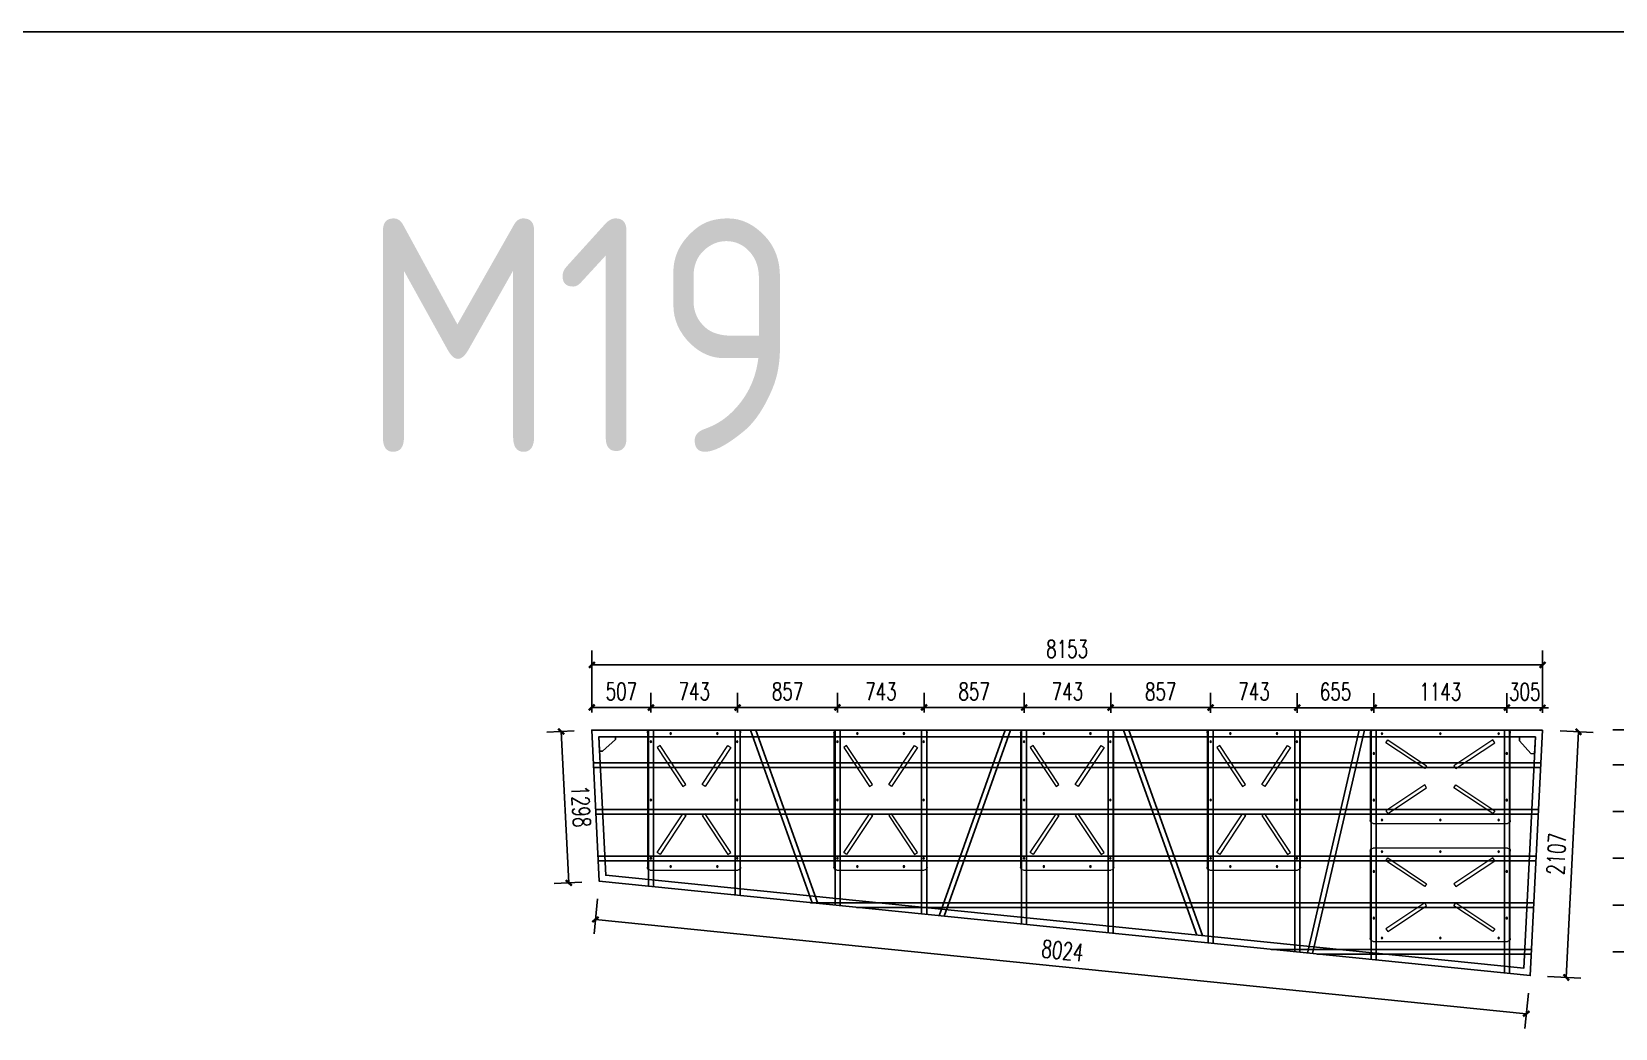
# Model space of a CAD drawing. Extents: x 1254079 to 1500931, y -102737 to 142253.
# Drawn here: x 1330609 to 1344190, y -50839 to -42298 of the extents above; entities that cross this region are included whole.
import ezdxf

# ---------------------------------------------------------------- set-up
doc = ezdxf.new("R2010")
doc.units = 0
doc.header["$LTSCALE"] = 1000
doc.header["$MEASUREMENT"] = 0
for name, color, linetype in [('DIM_MODI', 6, 'Continuous'), ('DOTE', 1, 'Continuous'), ('PUB_DIM', 3, 'Continuous'), ('PUB_TEXT', 7, 'Continuous'), ('W-float bowl浮筒', 253, 'Continuous'), ('W-FLOAT_BOWL浮筒', 253, 'Continuous'), ('W-STEEL_FRAME钢架', 3, 'Continuous'), ('W-STEEL_KEEL钢龙骨', 5, 'Continuous'), ('钢架', 90, 'Continuous')]:
    doc.layers.add(name, color=color, linetype=linetype)
doc.styles.add('_TCH_DIM_T3', font='SIMPLEX', dxfattribs={"width": 0.705882, "bigfont": 'GBCBIG'})
doc.styles.get("Standard").update_dxf_attribs({"font": 'gbenor.shx', "bigfont": 'gbcbig.shx'})
doc.dimstyles.new('_TCH_ARCH&&50', dxfattribs={"dimtxt": 148.75, "dimasz": 50, "dimexe": 125, "dimexo": 150, "dimgap": 63.125, "dimtad": 1, "dimdec": 0, "dimzin": 0, "dimdsep": 46, "dimtxsty": '_TCH_DIM_T3', "dimblk": 'ARCHTICK', "dimcen": 0.09, "dimclrt": 7, "dimazin": 2, "dimtfac": 1, "dimtdec": 0, "dimtix": 1, "dimtmove": 2, "dimatfit": 3, "dimfxl": 0, "dimtolj": 1, "dimtzin": 0, "dimarcsym": 0})

# ---------------------------------------------------------------- blocks, each defined once
blk = doc.blocks.new('_ArchTick')
at = {"color": 0, "linetype": 'ByBlock', "const_width": 0.4}
blk.add_lwpolyline([(-0.5, -0.5), (0.5, 0.5)], dxfattribs=at)
blk = doc.blocks.new('*D647')
at = {"layer": 'Defpoints', "color": 0, "transparency": 16777216}
for p in [(1344019, -49782), (1344599, -49782), (1344019, -50182)]:
    blk.add_point(p, dxfattribs=at)
at = {"layer": 'PUB_DIM', "color": 0, "lineweight": -2, "transparency": 16777216}
for p, q in [((1344169, -49782), (1344724, -49782)), ((1344599, -50182), (1344599, -49782)), ((1344169, -50182), (1344724, -50182))]:
    blk.add_line(p, q, dxfattribs=at)
at = {"layer": 'PUB_DIM', "color": 0, "lineweight": -2, "transparency": 16777216, "xscale": 50, "yscale": 50, "zscale": 50}
for p, rotation in [((1344599, -49782), 89.99925614673371), ((1344599, -50182), 269.9992561467337)]:
    blk.add_blockref('_ArchTick', p, dxfattribs=dict(at, rotation=rotation))
at = {"layer": 'PUB_DIM', "color": 7, "transparency": 16777216, "insert": (1344462, -49982), "char_height": 148.8, "attachment_point": 5, "rotation": 89.9993, "style": '_TCH_DIM_T3'}
blk.add_mtext('\\A1;400', dxfattribs=at)
blk = doc.blocks.new('*D648')
at = {"layer": 'Defpoints', "color": 0, "transparency": 16777216}
for p in [(1344019, -49382), (1344599, -49382), (1344019, -49782)]:
    blk.add_point(p, dxfattribs=at)
at = {"layer": 'PUB_DIM', "color": 0, "lineweight": -2, "transparency": 16777216}
for p, q in [((1344169, -49382), (1344724, -49382)), ((1344599, -49782), (1344599, -49382)), ((1344169, -49782), (1344724, -49782))]:
    blk.add_line(p, q, dxfattribs=at)
at = {"layer": 'PUB_DIM', "color": 0, "lineweight": -2, "transparency": 16777216, "xscale": 50, "yscale": 50, "zscale": 50}
for p, rotation in [((1344599, -49382), 89.99925614673371), ((1344599, -49782), 269.9992561467337)]:
    blk.add_blockref('_ArchTick', p, dxfattribs=dict(at, rotation=rotation))
at = {"layer": 'PUB_DIM', "color": 7, "transparency": 16777216, "insert": (1344462, -49582), "char_height": 148.8, "attachment_point": 5, "rotation": 89.9993, "style": '_TCH_DIM_T3'}
blk.add_mtext('\\A1;400', dxfattribs=at)
blk = doc.blocks.new('*D649')
at = {"layer": 'Defpoints', "color": 0, "transparency": 16777216}
for p in [(1344019, -48982), (1344599, -48982), (1344019, -49382)]:
    blk.add_point(p, dxfattribs=at)
at = {"layer": 'PUB_DIM', "color": 0, "lineweight": -2, "transparency": 16777216}
for p, q in [((1344169, -48982), (1344724, -48982)), ((1344599, -49382), (1344599, -48982)), ((1344169, -49382), (1344724, -49382))]:
    blk.add_line(p, q, dxfattribs=at)
at = {"layer": 'PUB_DIM', "color": 0, "lineweight": -2, "transparency": 16777216, "xscale": 50, "yscale": 50, "zscale": 50}
for p, rotation in [((1344599, -48982), 89.99925614673485), ((1344599, -49382), 269.9992561467349)]:
    blk.add_blockref('_ArchTick', p, dxfattribs=dict(at, rotation=rotation))
at = {"layer": 'PUB_DIM', "color": 7, "transparency": 16777216, "insert": (1344462, -49182), "char_height": 148.8, "attachment_point": 5, "rotation": 89.9993, "style": '_TCH_DIM_T3'}
blk.add_mtext('\\A1;400', dxfattribs=at)
blk = doc.blocks.new('*D650')
at = {"layer": 'Defpoints', "color": 0, "transparency": 16777216}
for p in [(1344019, -48582), (1344599, -48582), (1344019, -48982)]:
    blk.add_point(p, dxfattribs=at)
at = {"layer": 'PUB_DIM', "color": 0, "lineweight": -2, "transparency": 16777216}
for p, q in [((1344169, -48582), (1344724, -48582)), ((1344599, -48982), (1344599, -48582)), ((1344169, -48982), (1344724, -48982))]:
    blk.add_line(p, q, dxfattribs=at)
at = {"layer": 'PUB_DIM', "color": 0, "lineweight": -2, "transparency": 16777216, "xscale": 50, "yscale": 50, "zscale": 50}
for p, rotation in [((1344599, -48582), 89.99925614673093), ((1344599, -48982), 269.9992561467309)]:
    blk.add_blockref('_ArchTick', p, dxfattribs=dict(at, rotation=rotation))
at = {"layer": 'PUB_DIM', "color": 7, "transparency": 16777216, "insert": (1344462, -48782), "char_height": 148.8, "attachment_point": 5, "rotation": 89.9993, "style": '_TCH_DIM_T3'}
blk.add_mtext('\\A1;400', dxfattribs=at)
blk = doc.blocks.new('*D651')
at = {"layer": 'Defpoints', "color": 0, "transparency": 16777216}
for p in [(1344019, -48282), (1344599, -48282), (1344019, -48582)]:
    blk.add_point(p, dxfattribs=at)
at = {"layer": 'PUB_DIM', "color": 0, "lineweight": -2, "transparency": 16777216}
for p, q in [((1344169, -48282), (1344724, -48282)), ((1344599, -48282), (1344599, -48232)), ((1344599, -48582), (1344599, -48282)), ((1344169, -48582), (1344724, -48582)), ((1344599, -48582), (1344599, -48632))]:
    blk.add_line(p, q, dxfattribs=at)
at = {"layer": 'PUB_DIM', "color": 0, "lineweight": -2, "transparency": 16777216, "xscale": 50, "yscale": 50, "zscale": 50}
for p, rotation in [((1344599, -48282), 269.9992561467388), ((1344599, -48582), 89.99925614673876)]:
    blk.add_blockref('_ArchTick', p, dxfattribs=dict(at, rotation=rotation))
at = {"layer": 'PUB_DIM', "color": 7, "transparency": 16777216, "insert": (1344462, -48432), "char_height": 148.8, "attachment_point": 5, "rotation": 89.9993, "style": '_TCH_DIM_T3'}
blk.add_mtext('\\A1;300', dxfattribs=at)
blk = doc.blocks.new('*D652')
at = {"layer": 'Defpoints', "color": 0, "transparency": 16777216}
for p in [(1335920, -48089), (1335413, -48282), (1335920, -48282)]:
    blk.add_point(p, dxfattribs=at)
at = {"layer": 'PUB_DIM', "color": 0, "lineweight": -2, "transparency": 16777216}
for p, q in [((1335413, -48132), (1335413, -47963)), ((1335920, -48132), (1335920, -47964)), ((1335413, -48088), (1335920, -48089))]:
    blk.add_line(p, q, dxfattribs=at)
at = {"layer": 'PUB_DIM', "color": 0, "lineweight": -2, "transparency": 16777216, "xscale": 50, "yscale": 50, "zscale": 50}
for p, rotation in [((1335413, -48088), 179.9772051600231), ((1335920, -48089), 359.9772051600231)]:
    blk.add_blockref('_ArchTick', p, dxfattribs=dict(at, rotation=rotation))
at = {"layer": 'PUB_DIM', "color": 7, "transparency": 16777216, "insert": (1335667, -47951), "char_height": 148.8, "attachment_point": 5, "rotation": 359.9772, "style": '_TCH_DIM_T3'}
blk.add_mtext('\\A1;507', dxfattribs=at)
blk = doc.blocks.new('*D653')
at = {"layer": 'Defpoints', "color": 0, "transparency": 16777216}
for p in [(1336663, -48089), (1335920, -48282), (1336663, -48283)]:
    blk.add_point(p, dxfattribs=at)
at = {"layer": 'PUB_DIM', "color": 0, "lineweight": -2, "transparency": 16777216}
for p, q in [((1335920, -48132), (1335920, -47964)), ((1336663, -48133), (1336663, -47964)), ((1335920, -48089), (1336663, -48089))]:
    blk.add_line(p, q, dxfattribs=at)
at = {"layer": 'PUB_DIM', "color": 0, "lineweight": -2, "transparency": 16777216, "xscale": 50, "yscale": 50, "zscale": 50}
for p, rotation in [((1335920, -48089), 179.9772051600234), ((1336663, -48089), 359.9772051600233)]:
    blk.add_blockref('_ArchTick', p, dxfattribs=dict(at, rotation=rotation))
at = {"layer": 'PUB_DIM', "color": 7, "transparency": 16777216, "insert": (1336292, -47951), "char_height": 148.8, "attachment_point": 5, "rotation": 359.9772, "style": '_TCH_DIM_T3'}
blk.add_mtext('\\A1;743', dxfattribs=at)
blk = doc.blocks.new('*D654')
at = {"layer": 'Defpoints', "color": 0, "transparency": 16777216}
for p in [(1337520, -48089), (1336663, -48283), (1337520, -48283)]:
    blk.add_point(p, dxfattribs=at)
at = {"layer": 'PUB_DIM', "color": 0, "lineweight": -2, "transparency": 16777216}
for p, q in [((1336663, -48133), (1336663, -47964)), ((1337520, -48133), (1337520, -47964)), ((1336663, -48089), (1337520, -48089))]:
    blk.add_line(p, q, dxfattribs=at)
at = {"layer": 'PUB_DIM', "color": 0, "lineweight": -2, "transparency": 16777216, "xscale": 50, "yscale": 50, "zscale": 50}
for p, rotation in [((1336663, -48089), 179.977205160023), ((1337520, -48089), 359.977205160023)]:
    blk.add_blockref('_ArchTick', p, dxfattribs=dict(at, rotation=rotation))
at = {"layer": 'PUB_DIM', "color": 7, "transparency": 16777216, "insert": (1337092, -47951), "char_height": 148.8, "attachment_point": 5, "rotation": 359.9772, "style": '_TCH_DIM_T3'}
blk.add_mtext('\\A1;857', dxfattribs=at)
blk = doc.blocks.new('*D655')
at = {"layer": 'Defpoints', "color": 0, "transparency": 16777216}
for p in [(1338263, -48089), (1337520, -48283), (1338263, -48283)]:
    blk.add_point(p, dxfattribs=at)
at = {"layer": 'PUB_DIM', "color": 0, "lineweight": -2, "transparency": 16777216}
for p, q in [((1337520, -48133), (1337520, -47964)), ((1338263, -48133), (1338263, -47964)), ((1337520, -48089), (1338263, -48089))]:
    blk.add_line(p, q, dxfattribs=at)
at = {"layer": 'PUB_DIM', "color": 0, "lineweight": -2, "transparency": 16777216, "xscale": 50, "yscale": 50, "zscale": 50}
for p, rotation in [((1337520, -48089), 179.9772051600228), ((1338263, -48089), 359.9772051600228)]:
    blk.add_blockref('_ArchTick', p, dxfattribs=dict(at, rotation=rotation))
at = {"layer": 'PUB_DIM', "color": 7, "transparency": 16777216, "insert": (1337892, -47952), "char_height": 148.8, "attachment_point": 5, "rotation": 359.9772, "style": '_TCH_DIM_T3'}
blk.add_mtext('\\A1;743', dxfattribs=at)
blk = doc.blocks.new('*D656')
at = {"layer": 'Defpoints', "color": 0, "transparency": 16777216}
for p in [(1339120, -48090), (1338263, -48283), (1339120, -48284)]:
    blk.add_point(p, dxfattribs=at)
at = {"layer": 'PUB_DIM', "color": 0, "lineweight": -2, "transparency": 16777216}
for p, q in [((1338263, -48133), (1338263, -47964)), ((1339120, -48134), (1339120, -47965)), ((1338263, -48089), (1339120, -48090))]:
    blk.add_line(p, q, dxfattribs=at)
at = {"layer": 'PUB_DIM', "color": 0, "lineweight": -2, "transparency": 16777216, "xscale": 50, "yscale": 50, "zscale": 50}
for p, rotation in [((1338263, -48089), 179.9772051600231), ((1339120, -48090), 359.9772051600231)]:
    blk.add_blockref('_ArchTick', p, dxfattribs=dict(at, rotation=rotation))
at = {"layer": 'PUB_DIM', "color": 7, "transparency": 16777216, "insert": (1338692, -47952), "char_height": 148.8, "attachment_point": 5, "rotation": 359.9772, "style": '_TCH_DIM_T3'}
blk.add_mtext('\\A1;857', dxfattribs=at)
blk = doc.blocks.new('*D657')
at = {"layer": 'Defpoints', "color": 0, "transparency": 16777216}
for p in [(1339863, -48090), (1339120, -48284), (1339863, -48284)]:
    blk.add_point(p, dxfattribs=at)
at = {"layer": 'PUB_DIM', "color": 0, "lineweight": -2, "transparency": 16777216}
for p, q in [((1339120, -48134), (1339120, -47965)), ((1339863, -48134), (1339863, -47965)), ((1339120, -48090), (1339863, -48090))]:
    blk.add_line(p, q, dxfattribs=at)
at = {"layer": 'PUB_DIM', "color": 0, "lineweight": -2, "transparency": 16777216, "xscale": 50, "yscale": 50, "zscale": 50}
for p, rotation in [((1339120, -48090), 179.9772051600231), ((1339863, -48090), 359.9772051600231)]:
    blk.add_blockref('_ArchTick', p, dxfattribs=dict(at, rotation=rotation))
at = {"layer": 'PUB_DIM', "color": 7, "transparency": 16777216, "insert": (1339492, -47952), "char_height": 148.8, "attachment_point": 5, "rotation": 359.9772, "style": '_TCH_DIM_T3'}
blk.add_mtext('\\A1;743', dxfattribs=at)
blk = doc.blocks.new('*D658')
at = {"layer": 'Defpoints', "color": 0, "transparency": 16777216}
for p in [(1340720, -48090), (1339863, -48284), (1340720, -48284)]:
    blk.add_point(p, dxfattribs=at)
at = {"layer": 'PUB_DIM', "color": 0, "lineweight": -2, "transparency": 16777216}
for p, q in [((1339863, -48134), (1339863, -47965)), ((1340720, -48134), (1340720, -47965)), ((1339863, -48090), (1340720, -48090))]:
    blk.add_line(p, q, dxfattribs=at)
at = {"layer": 'PUB_DIM', "color": 0, "lineweight": -2, "transparency": 16777216, "xscale": 50, "yscale": 50, "zscale": 50}
for p, rotation in [((1339863, -48090), 179.9772051600233), ((1340720, -48090), 359.9772051600233)]:
    blk.add_blockref('_ArchTick', p, dxfattribs=dict(at, rotation=rotation))
at = {"layer": 'PUB_DIM', "color": 7, "transparency": 16777216, "insert": (1340292, -47953), "char_height": 148.8, "attachment_point": 5, "rotation": 359.9772, "style": '_TCH_DIM_T3'}
blk.add_mtext('\\A1;857', dxfattribs=at)
blk = doc.blocks.new('*D659')
at = {"layer": 'Defpoints', "color": 0, "transparency": 16777216}
for p in [(1341463, -48091), (1340720, -48284), (1341463, -48285)]:
    blk.add_point(p, dxfattribs=at)
at = {"layer": 'PUB_DIM', "color": 0, "lineweight": -2, "transparency": 16777216}
for p, q in [((1340720, -48134), (1340720, -47965)), ((1341463, -48135), (1341463, -47966)), ((1340720, -48090), (1341463, -48091))]:
    blk.add_line(p, q, dxfattribs=at)
at = {"layer": 'PUB_DIM', "color": 0, "lineweight": -2, "transparency": 16777216, "xscale": 50, "yscale": 50, "zscale": 50}
for p, rotation in [((1340720, -48090), 179.9772051600228), ((1341463, -48091), 359.9772051600228)]:
    blk.add_blockref('_ArchTick', p, dxfattribs=dict(at, rotation=rotation))
at = {"layer": 'PUB_DIM', "color": 7, "transparency": 16777216, "insert": (1341092, -47953), "char_height": 148.8, "attachment_point": 5, "rotation": 359.9772, "style": '_TCH_DIM_T3'}
blk.add_mtext('\\A1;743', dxfattribs=at)
blk = doc.blocks.new('*D660')
at = {"layer": 'Defpoints', "color": 0, "transparency": 16777216}
for p in [(1342118, -48091), (1341463, -48285), (1342118, -48285)]:
    blk.add_point(p, dxfattribs=at)
at = {"layer": 'PUB_DIM', "color": 0, "lineweight": -2, "transparency": 16777216}
for p, q in [((1341463, -48135), (1341463, -47966)), ((1342118, -48135), (1342118, -47966)), ((1341463, -48091), (1342118, -48091))]:
    blk.add_line(p, q, dxfattribs=at)
at = {"layer": 'PUB_DIM', "color": 0, "lineweight": -2, "transparency": 16777216, "xscale": 50, "yscale": 50, "zscale": 50}
for p, rotation in [((1341463, -48091), 179.9772051600231), ((1342118, -48091), 359.9772051600231)]:
    blk.add_blockref('_ArchTick', p, dxfattribs=dict(at, rotation=rotation))
at = {"layer": 'PUB_DIM', "color": 7, "transparency": 16777216, "insert": (1341791, -47953), "char_height": 148.8, "attachment_point": 5, "rotation": 359.9772, "style": '_TCH_DIM_T3'}
blk.add_mtext('\\A1;655', dxfattribs=at)
blk = doc.blocks.new('*D661')
at = {"layer": 'Defpoints', "color": 0, "transparency": 16777216}
for p in [(1343261, -48091), (1342118, -48285), (1343261, -48285)]:
    blk.add_point(p, dxfattribs=at)
at = {"layer": 'PUB_DIM', "color": 0, "lineweight": -2, "transparency": 16777216}
for p, q in [((1342118, -48135), (1342118, -47966)), ((1343261, -48135), (1343261, -47966)), ((1342118, -48091), (1343261, -48091))]:
    blk.add_line(p, q, dxfattribs=at)
at = {"layer": 'PUB_DIM', "color": 0, "lineweight": -2, "transparency": 16777216, "xscale": 50, "yscale": 50, "zscale": 50}
for p, rotation in [((1342118, -48091), 179.9772051600232), ((1343261, -48091), 359.9772051600232)]:
    blk.add_blockref('_ArchTick', p, dxfattribs=dict(at, rotation=rotation))
at = {"layer": 'PUB_DIM', "color": 7, "transparency": 16777216, "insert": (1342690, -47954), "char_height": 148.8, "attachment_point": 5, "rotation": 359.9772, "style": '_TCH_DIM_T3'}
blk.add_mtext('\\A1;1143', dxfattribs=at)
blk = doc.blocks.new('*D662')
at = {"layer": 'Defpoints', "color": 0, "transparency": 16777216}
for p in [(1343566, -48092), (1343261, -48285), (1343566, -48285)]:
    blk.add_point(p, dxfattribs=at)
at = {"layer": 'PUB_DIM', "color": 0, "lineweight": -2, "transparency": 16777216}
for p, q in [((1343261, -48135), (1343261, -47966)), ((1343566, -48135), (1343566, -47967)), ((1343261, -48091), (1343211, -48091)), ((1343261, -48091), (1343566, -48092)), ((1343566, -48092), (1343616, -48092))]:
    blk.add_line(p, q, dxfattribs=at)
at = {"layer": 'PUB_DIM', "color": 0, "lineweight": -2, "transparency": 16777216, "xscale": 50, "yscale": 50, "zscale": 50}
for p, rotation in [((1343261, -48091), 359.9772051600237), ((1343566, -48092), 179.9772051600237)]:
    blk.add_blockref('_ArchTick', p, dxfattribs=dict(at, rotation=rotation))
at = {"layer": 'PUB_DIM', "color": 7, "transparency": 16777216, "insert": (1343414, -47954), "char_height": 148.8, "attachment_point": 5, "rotation": 359.9772, "style": '_TCH_DIM_T3'}
blk.add_mtext('\\A1;305', dxfattribs=at)
blk = doc.blocks.new('*D663')
at = {"layer": 'Defpoints', "color": 0, "transparency": 16777216}
for p in [(1335413, -48282), (1335215, -49592), (1335477, -49579)]:
    blk.add_point(p, dxfattribs=at)
at = {"layer": 'PUB_DIM', "color": 0, "lineweight": -2, "transparency": 16777216}
for p, q in [((1335263, -48290), (1335026, -48302)), ((1335150, -48295), (1335215, -49592)), ((1335328, -49586), (1335090, -49598))]:
    blk.add_line(p, q, dxfattribs=at)
at = {"layer": 'PUB_DIM', "color": 0, "lineweight": -2, "transparency": 16777216, "xscale": 50, "yscale": 50, "zscale": 50}
for p, rotation in [((1335150, -48295), 92.84674278074219), ((1335215, -49592), 272.8467427807422)]:
    blk.add_blockref('_ArchTick', p, dxfattribs=dict(at, rotation=rotation))
at = {"layer": 'PUB_DIM', "color": 7, "transparency": 16777216, "insert": (1335320, -48937), "char_height": 148.8, "attachment_point": 5, "rotation": 272.8467, "style": '_TCH_DIM_T3'}
blk.add_mtext('\\A1;1298', dxfattribs=at)
blk = doc.blocks.new('*D664')
at = {"layer": 'Defpoints', "color": 0, "transparency": 16777216}
for p in [(1335477, -49579), (1343460, -50387), (1343427, -50714)]:
    blk.add_point(p, dxfattribs=at)
at = {"layer": 'PUB_DIM', "color": 0, "lineweight": -2, "transparency": 16777216}
for p, q in [((1335462, -49728), (1335432, -50030)), ((1335444, -49906), (1343427, -50714)), ((1343445, -50537), (1343415, -50839))]:
    blk.add_line(p, q, dxfattribs=at)
at = {"layer": 'PUB_DIM', "color": 0, "lineweight": -2, "transparency": 16777216, "xscale": 50, "yscale": 50, "zscale": 50}
for p, rotation in [((1335444, -49906), 174.2180016114852), ((1343427, -50714), 354.2180016114852)]:
    blk.add_blockref('_ArchTick', p, dxfattribs=dict(at, rotation=rotation))
at = {"layer": 'PUB_DIM', "color": 7, "transparency": 16777216, "insert": (1339450, -50173), "char_height": 148.8, "attachment_point": 5, "rotation": 354.218, "style": '_TCH_DIM_T3'}
blk.add_mtext('\\A1;8024', dxfattribs=at)
blk = doc.blocks.new('*D665')
at = {"layer": 'Defpoints', "color": 0, "transparency": 16777216}
for p in [(1343566, -48283), (1343875, -48298), (1343460, -50387)]:
    blk.add_point(p, dxfattribs=at)
at = {"layer": 'PUB_DIM', "color": 0, "lineweight": -2, "transparency": 16777216}
for p, q in [((1343716, -48290), (1344000, -48304)), ((1343770, -50403), (1343875, -48298)), ((1343610, -50395), (1343894, -50409))]:
    blk.add_line(p, q, dxfattribs=at)
at = {"layer": 'PUB_DIM', "color": 0, "lineweight": -2, "transparency": 16777216, "xscale": 50, "yscale": 50, "zscale": 50}
for p, rotation in [((1343875, -48298), 87.13007951567303), ((1343770, -50403), 267.130079515673)]:
    blk.add_blockref('_ArchTick', p, dxfattribs=dict(at, rotation=rotation))
at = {"layer": 'PUB_DIM', "color": 7, "transparency": 16777216, "insert": (1343685, -49344), "char_height": 148.8, "attachment_point": 5, "rotation": 87.1301, "style": '_TCH_DIM_T3'}
blk.add_mtext('\\A1;2107', dxfattribs=at)
blk = doc.blocks.new('*D666')
at = {"layer": 'Defpoints', "color": 0, "transparency": 16777216}
for p in [(1343566, -47725), (1335413, -48282), (1343566, -48283)]:
    blk.add_point(p, dxfattribs=at)
at = {"layer": 'PUB_DIM', "color": 0, "lineweight": -2, "transparency": 16777216}
for p, q in [((1335413, -48132), (1335413, -47600)), ((1343566, -48133), (1343566, -47600)), ((1335413, -47725), (1343566, -47725))]:
    blk.add_line(p, q, dxfattribs=at)
at = {"layer": 'PUB_DIM', "color": 0, "lineweight": -2, "transparency": 16777216, "xscale": 50, "yscale": 50, "zscale": 50}
for p, rotation in [((1335413, -47725), 179.9977314584854), ((1343566, -47725), 359.9977314584854)]:
    blk.add_blockref('_ArchTick', p, dxfattribs=dict(at, rotation=rotation))
at = {"layer": 'PUB_DIM', "color": 7, "transparency": 16777216, "insert": (1339489, -47588), "char_height": 148.8, "attachment_point": 5, "rotation": 359.9977, "style": '_TCH_DIM_T3'}
blk.add_mtext('\\A1;8153', dxfattribs=at)
blk = doc.blocks.new('$matou$00000145')
at = {"layer": 'W-float bowl浮筒', "lineweight": 0}
for p, q in [((-600, -375), (-600, 375)), ((-575, 400), (575, 400)), ((-507, 370), (-493, 370)), ((-500, 377), (-500, 363)), ((-7, 370), (7, 370)), ((0, 377), (0, 363)), ((493, 370), (507, 370)), ((500, 377), (500, 363)), ((600, 375), (600, -375)), ((-577, 200), (-563, 200)), ((-570, 207), (-570, 193)), ((563, 200), (577, 200)), ((570, 207), (570, 193)), ((-577, -200), (-563, -200)), ((-570, -193), (-570, -207)), ((563, -200), (577, -200)), ((570, -193), (570, -207)), ((575, -400), (-575, -400)), ((-507, -370), (-493, -370)), ((-500, -377), (-500, -363)), ((-7, -370), (7, -370)), ((0, -377), (0, -363)), ((493, -370), (507, -370)), ((500, -377), (500, -363))]:
    blk.add_line(p, q, dxfattribs=at)
at = {"layer": 'W-float bowl浮筒', "lineweight": 0, "ltscale": 100}
for points in [[(-450, 316), (-117, 95), (-133, 70), (-467, 291)], [(450, 316), (117, 95), (133, 70), (467, 291)], [(-450, -316), (-117, -95), (-133, -70), (-467, -291)], [(450, -316), (117, -95), (133, -70), (467, -291)]]:
    blk.add_lwpolyline(points, close=True, dxfattribs=at)
at = {"layer": 'W-float bowl浮筒', "lineweight": 0}
for centre in [(-500, 370), (0, 370), (500, 370), (-570, 200), (570, 200), (-570, -200), (570, -200), (-500, -370), (0, -370), (500, -370)]:
    blk.add_circle(centre, 7, dxfattribs=at)
for centre, start, end in [((-575, 375), 90, 180), ((575, 375), 0, 90), ((-575, -375), 180, 270), ((575, -375), 270, 0)]:
    blk.add_arc(centre, 25, start, end, dxfattribs=at)

msp = doc.modelspace()

# ---------------------------------------------------------------- linework, layer by layer
at = {"layer": 'DIM_MODI'}
msp.add_lwpolyline([(1284443.8, -42297.8), (1371490.4, -42297.8)], dxfattribs=at)
at = {"layer": 'DOTE'}
for points in [[(1335473.8, -48340.2), (1335616.3, -48340.2), (1335616.3, -48362.4), (1335503.2, -48462.9), (1335480, -48464.1)], [(1343505, -48340.7), (1343368.1, -48340.7), (1343368.1, -48374.2), (1343466.2, -48484), (1343497.7, -48485.6)]]:
    msp.add_lwpolyline(points, close=True, dxfattribs=at)
at = {"layer": 'W-STEEL_FRAME钢架'}
for p, q in [((1335898.7, -49621.7), (1335898.7, -48282.5)), ((1335941.7, -48282.5), (1335941.7, -49626)), ((1336641.7, -49696.9), (1336641.7, -48282.5)), ((1336684.7, -48282.5), (1336684.7, -49701.3)), ((1337498.7, -49783.7), (1337498.7, -48282.5)), ((1337541.7, -48282.5), (1337541.7, -49788.1)), ((1338241.7, -49858.9), (1338241.7, -48282.5)), ((1338284.7, -48282.5), (1338284.7, -49863.3)), ((1339098.7, -49945.7), (1339098.7, -48282.5)), ((1339141.7, -48282.5), (1339141.7, -49950.1)), ((1339841.7, -50021), (1339841.7, -48282.5)), ((1339884.7, -48282.5), (1339884.7, -50025.3)), ((1340698.7, -50107.7), (1340698.7, -48282.5)), ((1340741.7, -48282.5), (1340741.7, -50112.1)), ((1341441.7, -50183), (1341441.7, -48282.5)), ((1341484.7, -48282.5), (1341484.7, -50187.3))]:
    msp.add_line(p, q, dxfattribs=at)
for points in [[(1342096.4, -50249.3), (1342096.4, -48283.1), (1342139.4, -48283.1), (1342139.4, -50253.6)], [(1343282.4, -50369.4), (1343282.4, -48283.1), (1343239.4, -48283.1), (1343239.4, -50365)]]:
    msp.add_lwpolyline(points, dxfattribs=at)
at = {"layer": 'W-STEEL_KEEL钢龙骨'}
for p, q in [((1343552, -48562.8), (1335427.3, -48562.8)), ((1335429.3, -48602.8), (1343550, -48602.8)), ((1343532.4, -48963.3), (1335447.5, -48964.1)), ((1335449.5, -49004.1), (1343530.4, -49003.3)), ((1343512.9, -49362.3), (1335467.5, -49362.6)), ((1335469.5, -49402.6), (1343510.9, -49402.3)), ((1343491.8, -49762.3), (1337289.3, -49762.5)), ((1337684.2, -49802.5), (1343489.8, -49802.3)), ((1343471.7, -50162.3), (1341238.4, -50162.4)), ((1341633.3, -50202.4), (1343469.7, -50202.3))]:
    msp.add_line(p, q, dxfattribs=at)
at = {"layer": '钢架'}
for points in [[(1343565.9, -48282.7), (1335412.9, -48282.2), (1335477.3, -49579), (1343460.4, -50387.4)], [(1343505, -48340.7), (1335473.8, -48340.2), (1335532.8, -49526.3), (1343405.6, -50323.5)]]:
    msp.add_lwpolyline(points, close=True, dxfattribs=at)
for points in [[(1335898.7, -48282.4), (1335941.7, -48282.4)], [(1336641.7, -48282.5), (1336684.7, -48282.5)], [(1336774, -48282.5), (1337303.1, -49763.9)], [(1336819.6, -48282.4), (1337350.4, -49768.7)], [(1337498.7, -48282.5), (1337541.7, -48282.5)], [(1338241.7, -48282.5), (1338284.7, -48282.5)], [(1338959.2, -48282.4), (1338390.7, -49874)], [(1339004.8, -48282.5), (1338434.8, -49878.5)], [(1339098.7, -48282.5), (1339141.7, -48282.5)], [(1339841.7, -48282.5), (1339884.7, -48282.5)], [(1339974, -48282.5), (1340601.5, -50039.6)], [(1340019.6, -48282.4), (1340648.9, -50044.4)], [(1340698.7, -48282.5), (1340741.7, -48282.5)], [(1341441.7, -48282.6), (1341484.7, -48282.6)], [(1341994.7, -48282.4), (1341550.4, -50194)], [(1342038.8, -48282.6), (1341593.6, -50198.3)], [(1342096.4, -48282.6), (1342139.4, -48282.6)], [(1343239.4, -48283.1), (1343289.4, -48283.1)]]:
    msp.add_lwpolyline(points, dxfattribs=at)

# ---------------------------------------------------------------- block references
at = {"layer": 'W-FLOAT_BOWL浮筒', "yscale": -1}
for p, rotation in [((1336289.4, -48882.5), 89.99999999999999), ((1337889.4, -48882.5), 89.99999999999999), ((1339489.4, -48882.5), 89.99999999999999), ((1341089.4, -48882.5), 89.99999999999999), ((1342689.4, -48683.1), 180), ((1342689.4, -49694.4), 180)]:
    msp.add_blockref('$matou$00000145', p, dxfattribs=dict(at, rotation=rotation))

# ---------------------------------------------------------------- texts
at = {"layer": 'PUB_TEXT'}
msp.add_text('M19', height=2000, dxfattribs=at).set_placement((1333439, -45897.8))

# ---------------------------------------------------------------- dimensions: what is measured, and where the dimension line sits
at = {"layer": 'PUB_DIM'}
for p1, p2, distance, picture, middle in [((1335412.9, -48282.4), (1343565.9, -48282.7), 557.4, '*D666', (1339489.4, -47587.6)), ((1335412.9, -48282.2), (1335920.2, -48282.4), 193.9, '*D652', (1335666.6, -47950.9)), ((1335920.2, -48282.4), (1336663.2, -48282.7), 193.9, '*D653', (1336291.8, -47951.2)), ((1336663.2, -48282.7), (1337520.2, -48283), 193.9, '*D654', (1337091.8, -47951.5)), ((1337520.2, -48283), (1338263.2, -48283.3), 193.9, '*D655', (1337891.8, -47951.8)), ((1338263.2, -48283.3), (1339120.2, -48283.7), 193.9, '*D656', (1338691.8, -47952.1)), ((1339120.2, -48283.7), (1339863.2, -48284), 193.9, '*D657', (1339491.8, -47952.4)), ((1339863.2, -48284), (1340720.2, -48284.3), 193.9, '*D658', (1340291.8, -47952.7)), ((1340720.2, -48284.3), (1341463.2, -48284.6), 193.9, '*D659', (1341091.8, -47953.1)), ((1341463.2, -48284.6), (1342117.9, -48284.9), 193.9, '*D660', (1341790.7, -47953.3)), ((1342117.9, -48284.9), (1343260.9, -48285.3), 193.9, '*D661', (1342689.5, -47953.7)), ((1343260.9, -48285.3), (1343565.9, -48285.5), 193.9, '*D662', (1343413.6, -47954)), ((1335412.9, -48282.4), (1335477.3, -49579), -262.7, '*D663', (1335320, -48936.9)), ((1343460.4, -50387.4), (1343565.9, -48282.7), -309.5, '*D665', (1343684.9, -49343.7)), ((1344019, -48582.3), (1344019, -48282.3), -580.5, '*D651', (1344461.9, -48432.3)), ((1344019, -48982.3), (1344019, -48582.3), -580.5, '*D650', (1344461.9, -48782.3)), ((1344019, -49382.3), (1344019, -48982.3), -580.5, '*D649', (1344461.9, -49182.3)), ((1344019, -49782.2), (1344019, -49382.3), -580.5, '*D648', (1344461.9, -49582.3)), ((1335477.3, -49579), (1343460.4, -50387.4), -328.6, '*D664', (1339449.6, -50173.3)), ((1344019, -50182.2), (1344019, -49782.2), -580.5, '*D647', (1344461.9, -49982.2))]:
    dim = msp.add_aligned_dim(p1=p1, p2=p2, distance=distance, dimstyle='_TCH_ARCH&&50', dxfattribs=at)
    dim.commit()
    dim.dimension.update_dxf_attribs({"geometry": picture, "text_midpoint": middle})

doc.saveas('drawing.dxf')
